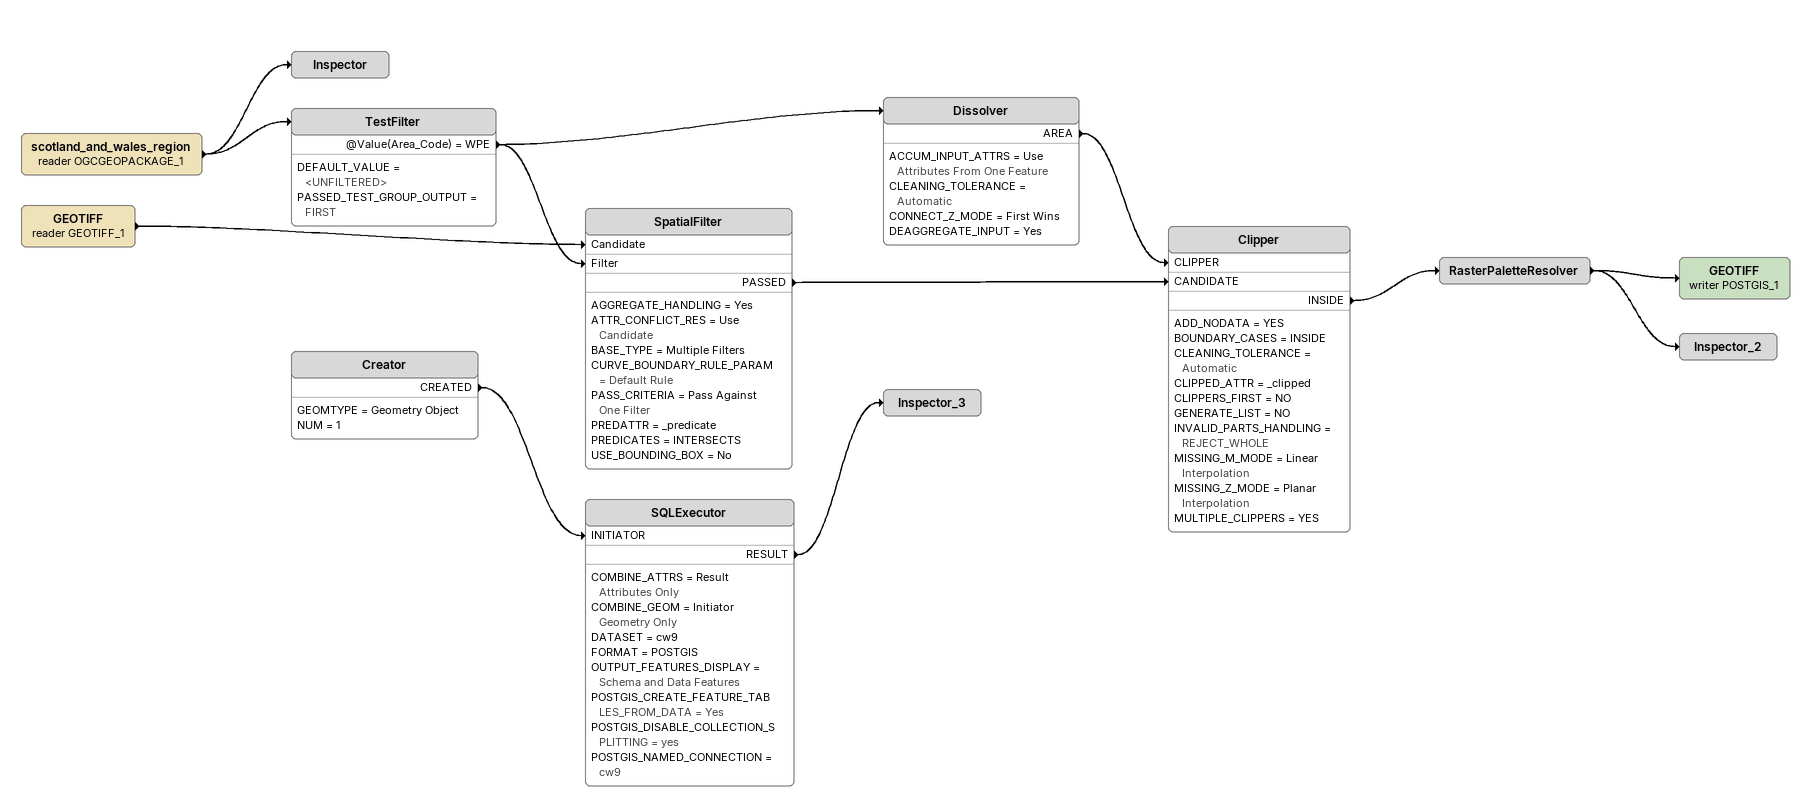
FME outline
scotland_and_wales_region (reader OGCGEOPACKAGE_1)
    -> TestFilter
    -> Inspector
Inspector
TestFilter
    DEFAULT_VALUE = <UNFILTERED>
    PASSED_TEST_GROUP_OUTPUT = FIRST
    @Value(Area_Code) = WPE -> Dissolver
    @Value(Area_Code) = WPE -> SpatialFilter [Filter]
Dissolver
    ACCUM_INPUT_ATTRS = Use Attributes From One Feature
    CLEANING_TOLERANCE = Automatic
    CONNECT_Z_MODE = First Wins
    DEAGGREGATE_INPUT = Yes
    AREA -> Clipper [CLIPPER]
GEOTIFF (reader GEOTIFF_1)
    -> SpatialFilter [Candidate]
SpatialFilter
    AGGREGATE_HANDLING = Yes
    ATTR_CONFLICT_RES = Use Candidate
    BASE_TYPE = Multiple Filters
    CURVE_BOUNDARY_RULE_PARAM = Default Rule
    PASS_CRITERIA = Pass Against One Filter
    PREDATTR = _predicate
    PREDICATES = INTERSECTS
    USE_BOUNDING_BOX = No
    PASSED -> Clipper [CANDIDATE]
Clipper
    ADD_NODATA = YES
    BOUNDARY_CASES = INSIDE
    CLEANING_TOLERANCE = Automatic
    CLIPPED_ATTR = _clipped
    CLIPPERS_FIRST = NO
    GENERATE_LIST = NO
    INVALID_PARTS_HANDLING = REJECT_WHOLE
    MISSING_M_MODE = Linear Interpolation
    MISSING_Z_MODE = Planar Interpolation
    MULTIPLE_CLIPPERS = YES
    INSIDE -> RasterPaletteResolver
RasterPaletteResolver
    -> GEOTIFF (writer POSTGIS_1)
    -> Inspector_2
GEOTIFF (writer POSTGIS_1)
Inspector_2
Creator
    GEOMTYPE = Geometry Object
    NUM = 1
    CREATED -> SQLExecutor [INITIATOR]
SQLExecutor
    COMBINE_ATTRS = Result Attributes Only
    COMBINE_GEOM = Initiator Geometry Only
    DATASET = cw9
    FORMAT = POSTGIS
    OUTPUT_FEATURES_DISPLAY = Schema and Data Features
    POSTGIS_CREATE_FEATURE_TABLES_FROM_DATA = Yes
    POSTGIS_DISABLE_COLLECTION_SPLITTING = yes
    POSTGIS_NAMED_CONNECTION = cw9
    RESULT -> Inspector_3
Inspector_3
